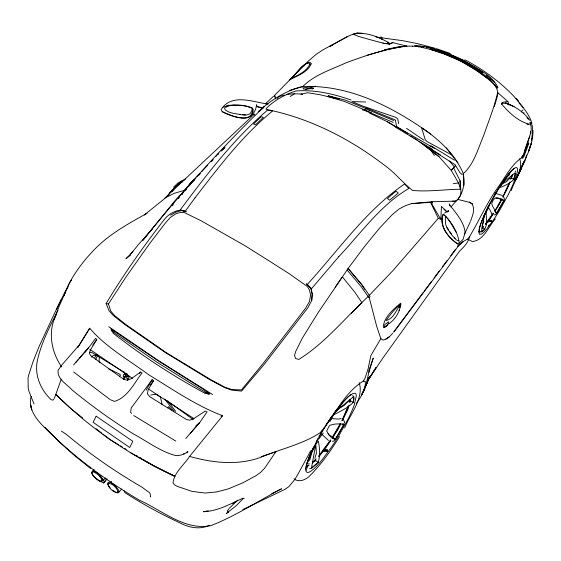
<?xml version="1.0" encoding="UTF-8"?>
<svg xmlns="http://www.w3.org/2000/svg" width="561" height="561" viewBox="0 0 561 561"><rect width="100%" height="100%" fill="white"/><g stroke="black" fill="none" stroke-linecap="round" stroke-linejoin="round"><path stroke-width="0.84" d="M483.645 217.03L483.631 221.315L482.088 225.69M532.95 130.404C533.378 142.662 527.649 153.98 522.698 164.864L524.198 161.428L518.048 175.165L519.984 170.93L518.048 175.165L518.981 172.122M531.47 138.784L531.449 140.495L532.34 133.82M501.674 104.346L501.709 103.021L503.182 102.193L507.817 101.527M441.907 218.93L440.827 218.685L441.465 206.483L447.32 211.981L448.407 210.824L444.663 213.012M330.212 421.29L331.039 419.025M350.169 400.884L350.274 399.355M523.876 113.119L523.925 112.438M90.644 467.054L90.538 468.407L74.669 455.728L60.385 442.902L45.069 427.447M386.164 326.186L387.756 324.251M311.404 300.261L312.119 294.216L310.885 288.361L306.348 283.817L310.878 288.045L312.358 293.95L311.993 299.911L308.024 307.526L264.273 364.306L241.56 391.108L231.258 390.014L224.042 387.349L210.116 379.881L164.92 352.287L124.058 323.992L113.259 315.464L109.079 310.808L106.127 303.55C123.567 274.483 143.188 246.791 163.91 219.982C168.181 214.54 174.155 210.648 181.161 210.095L186.308 211.735L181.441 210.557L175.916 212.135L170.635 215.151M489.325 204.87C488.379 209.982 483.919 213.951 483.337 219.309L484.213 215.501M530.447 133.195L530.685 131.625M484.094 216.511L481.485 231.413C489.157 228.124 485.805 217.191 486.128 210.655M530.496 133.791L531.26 129.444L530.825 122.354L530.103 122.312M368.142 296.538C345.331 317.631 325.338 342.946 298.796 359.426L295.633 358.542L294.539 355.506L295.64 351.593L302.316 338.171L318.255 312.414L348.115 268.488L364.082 247.092L379.594 228.061L392.216 214.681L399.187 208.937L405.764 205.494L411.592 203.601L430.603 202.388L438.288 218.32L440.792 219.407L431.311 203.075L431.816 201.75L455.735 201.09L457.552 199.667C463.127 192.872 464.978 183.671 463.477 175.067L463.091 173.047C454.676 153.875 438.758 139.128 421.57 127.705L425.308 139.864L427.117 141.624L451.808 154.948L457.916 162.802M491.317 221.56L490.987 221.16L491.499 220.41L491.317 221.56L488.764 221.63L488.365 221.139M445.764 216.455L445.315 218.888L445.651 224.197M124.745 372.118L124.276 374.545L125.398 374.811L125.72 373.184M150.664 496.422L150.572 496.906L150.117 493.631L149.17 492.439L142.073 487.228C115.307 471.71 89.802 454.073 66.114 434.158L61.444 431.15M532.066 133.497L532.698 130.117L532.172 125.047M381.732 39.466L382.034 38.001L381.396 37.089L380.197 37.145L379.636 38.12M327.189 451.43L326.705 451.079L326.895 450.181L327.456 449.999L327.189 451.43L324.489 451.023L323.942 450.343L324.826 449.27L327.456 449.999M369.362 370.092L365.891 385.519M252.212 108.876L251.735 111.134L249.911 113.883L246.489 115.005L242.668 114.71M515.475 173.377L513.624 179.618M307.842 462.103L308.788 458.428L313.571 446.956M526.59 155.032L525.173 160.236L515.727 179.597L521.099 168.987L517.004 177.542M389.032 323.634C395.154 319.412 399.313 312.807 400.477 305.457L400.084 304.946C396.108 310.478 393.57 318.676 385.996 320.59C390.112 314.931 394.663 308.718 400.414 304.483L400.792 305.051L400.007 306.944M31.227 396.403C27.966 407.251 35.027 417.749 42.285 425.168C71.079 454.655 104.255 479.634 139.808 500.391C162.234 510.426 184.758 530.846 210.936 525.608C235.732 516.015 258.011 501.022 281.552 488.813L271.833 493.652M312.414 450.238L309.882 459.662L309.307 460.293C309.539 453.597 315.037 448.758 316.32 442.356M353.255 402.125L354.033 398.78L353.767 396.297L352.287 395.729M369.152 297.337L376.676 326.257L380.842 338.648L370.821 355.674L368.107 368.829L365.043 378.212L363.311 381.115C343.598 393.198 334.615 416.199 319.931 432.931C301.685 444.677 279.918 449.137 260.094 457.573C237.261 465.693 212.43 462.825 189.562 456.43C184.05 465.041 174.134 472.355 172.998 483.042L175.095 485.286L177.956 486.604L192.051 491.408L205.109 493.035L216.967 491.885L228.516 488.813L242.906 482.797L256.258 475.497L260.669 472.278L264.61 468.26L275.921 451.661M511.267 178.272L512.312 174.513M347.89 409.523L348.577 407.09M349.945 402.216L350.401 400.596M529.865 135.587L530.327 133.988M261.209 107.894L256.51 106.583L256.791 104.725L255.521 109.563L253.425 113.532M494.325 106.485L497.067 97.453L498.014 92.902L497.607 92.544C497.495 86.31 491.808 82.453 487.698 78.596C474.564 67.93 459.613 59.761 443.856 53.674C434.691 50.055 423.85 47.909 414.719 45.743C431.858 45.974 447.994 53.33 463.351 60.202C475.097 68.126 491.78 73.933 497.937 87.635L497.509 88.119L495.517 86.289L497.235 87.165M307.982 459.775L306.383 464.992L305.92 468.8L306.39 470.216M480.84 223.306L479.445 227.864L479.108 232.436M368.907 372.238L373.268 358.03L368.808 370.73M307.169 463.863L307.954 461.38M314.826 458.225L316.418 453.344L315.934 445.841M529.879 136.064L523.154 155.46L521.428 157.648L522.305 156.386M529.626 136.379L524.297 151.54M482.018 220.957L488.617 205.543M521.576 111.941L522.081 110.503L523.111 109.935M470.483 221.3C472.404 215.887 475.342 209.751 472.236 204.183L468.94 202.184L457.678 199.386L450.792 207.142M54.193 319.482L58.414 307.926L70.314 281.32C76.037 271.215 82.972 261.826 90.896 253.327C106.345 235.725 126.828 224.512 147.01 213.292M167.83 195.894C171.631 189.078 178.84 184.478 184.681 179.408M348.086 406.353L341.789 420.799M183.391 192.395L183.987 190.803L195.796 177.963M349.026 405.189L342.35 420.42M508.189 186.729L510.026 181.834M511.253 178.566L512.481 175.305M393.205 122.396L364.657 110.475L365.884 107.831L395.232 119.928M308.262 459.045L310.268 453.919M520.166 170.06L515.475 180.277M520.734 168.602L521.765 166.196M520.769 168.517L521.674 166.203M481.149 222.521L485.833 211.406M399.818 307.112L400.477 305.457M521.274 167.227L518.048 175.298L521.793 166.161M363.325 392.083L369.531 376.719L362.855 392.868L369.426 377.139L363.654 390.26L368.191 380.099L376.158 367.399L367.301 381.228L382.637 358.402L459.627 251.012C463.568 247.254 467.601 243.453 469.213 237.822M494.886 194.919L495.98 192.465M523.322 162.718L518.553 174.198M54.382 398.31L61.24 379.229M56.472 314.3C47.376 331.186 51.24 351.488 61.549 366.88M64.059 295.703L65.364 292.583M522.74 155.748L522.922 155.313M262.695 108.722L262.913 108.217L262.436 108.841M520.089 170.172L515.145 180.852L519.851 171.28L516.758 177.788M189.849 185.158L190.495 183.643L194.429 179.843M508.96 183.629L504.192 194.141M509.563 182.907L502.705 196.995M95.658 359.657L97.642 355.148L96.127 354.748L94.802 357.736M362.974 391.802L361.614 394.888L363.002 391.774M399.102 310.436L399.537 309.441M73.554 364.987L88.379 347.75M94.115 469.234L91.695 472.39L92.277 473.884M470.202 222.079L464.291 234.603M511.232 190.579C514.297 180.768 523.658 169.226 519.633 158.735M71.535 280.065L69.515 282.835L56.451 309.251L39.333 345.976L33.036 361.656L28.667 375.204L28.05 378.044L28.204 388.03L29.025 391.466L34.032 403.997M310.556 453.19L311.993 450.153M67.229 288.649L67.979 287.078M188.833 186.294L190.186 183.461L194.211 179.779M187.963 186.806L188.966 184.73L193.924 179.941M56.451 309.251L61.177 299.707M486.212 210.634L489.262 204.485M340.639 424.053L337.589 430.175L332.294 438.092M342.547 420.231L347.511 410.287M58.106 310.051C50.167 325.857 41.816 341.733 37.713 359.068C33.912 374.005 40.154 389.264 51.03 399.614L52.958 400.175L53.905 398.934M515.44 180.221L518.897 173.314M498.736 205.347L501.913 199.155M503.112 196.834L507.88 187.549M399.621 307.33L400.968 304.006L400.617 303.206C393.45 309.23 384.271 316.755 383.289 326.691L383.745 327.624L384.495 327.596L386.403 325.801M344.664 427.987C350.022 414.235 364.271 397.98 359.166 382.595M341.922 428.008L344.608 422.188L343.101 418.836M104.388 481.934C102.572 477.551 98.084 474.466 94.066 472.11A7.034 2.398 42.3 0 0 92.614 475.209L97.039 479.767L103.813 483.021L107.109 478.68M481.001 72.804L481.45 71.962L481.703 73.456M316.152 441.886L318.157 438.176M369.145 110.713L368.668 111.597L344.279 101.394L327.701 96.436L328.381 95.861L345.45 100.146L366.242 108.659M489.648 203.783L493.126 197.437M318.185 462.257C320.436 455.553 319.7 447.966 318.325 441.086L315.899 443.954L311.509 467.755L315.584 464.852L318.185 462.257L314.945 460.251M310.738 450.714L297.737 474.613L294.364 480.076L288.845 486.66L284.883 489.374L242.85 509.584M340.836 423.401L332.589 437.475M340.345 423.646L332.533 436.998M501.401 199.961L494.739 210.95M498.021 205.536L501.218 199.849M146.155 390.204L152.136 379.671L153.553 380.61L148.153 389.853L147.41 393.766L149.766 396.718L186.217 419.355L189.66 420.217L193.741 418.618L205.137 411.115L207.023 411.907L200.032 422.153L185.754 438.52M493.526 196.743L501.19 184.078L508.119 174.499M318.964 436.731L322.617 430.399M343.963 424.544L335.247 439.445L331.986 438.106L328.648 434.719L326.705 430.96L328.872 426.598L330.141 425.189L334.882 424.074L340.282 423.821L343.963 424.544L342.533 423.941M496.857 213.215L503.953 200.396L501.857 199.043L498.175 198.089L494.774 198.243L493.133 200.291L491.927 203.033C490.3 204.527 501.099 219.021 495.09 211.77M168.938 194.225L170.474 191.574M338.024 434.684L341.488 428.751M463.267 241.637L457.629 246.468L458.484 245.017M79.29 358.444L88.47 347.974L95.622 338.36L96.787 339.566L90.433 349.903L89.297 353.325L90.889 355.772L123.203 378.991L127.067 380.197L131.365 378.675L140.601 372.041L142.01 372.974C134.163 383.17 127.628 397.49 114.451 401.403L110.938 399.951M89.69 328.227L77.993 347.119L89.69 328.227C106.043 347.294 128.455 359.741 148.413 374.58C172.578 389.243 196.041 405.694 222.64 415.729L189.562 456.43M458.014 199.078L460.413 195.684L460.967 191.392L460.034 180.649L453.519 167.774L455.574 165.46L459.824 172.557L462.306 174.723M339.601 436.549C331.13 450.217 321.895 463.568 310.549 475.041C306.636 479.494 299.202 483.063 293.957 478.821M318.711 439.102L323.276 433.029M337.126 436.149L333.893 441.121L332.407 441.276M119.675 376.333L120.503 375.043L119.451 374.047L108.89 368.956M323.431 428.997L324.307 427.622M325.625 425.554L328.704 420.743M103.813 483.021L106.12 479.452M108.441 303.978L125.923 277.078L149.338 243.993L165.46 222.899L170.411 217.388L176.112 213.622L180.845 212.331L184.099 212.444L201.048 220.746L244.68 245.529L265.816 258.81L289.217 273.691L307.316 286.51L309.293 289.623L310.619 294.735L309.455 301.566L305.626 308.136L262.85 363.844L241.433 389.909L231.931 389.6L225.017 387.251L211.034 379.832L166.21 352.61L125.622 324.384L114.76 315.731L110.783 311.103L108.441 303.978L106.127 303.55M468.084 239.014C478.231 222.675 485.98 204.463 497.13 188.545C504.711 178.209 511.099 164.92 521.639 157.753M493.336 213.082L485.595 223.706M493.266 213.622L488.813 220.136M501.646 183.791L507.964 174.99L510.117 172.774M488.764 221.63L489.003 220.228L491.499 220.41M330.632 439.873L318.788 455.869M489.178 219.905L493.519 213.376M494.963 211.202L498.336 206.118M329.742 419.719L341.2 404.327A46.086 8.12 -58.4 0 1 349.875 395.428L352.995 393.464L355.092 393.261A44.389 7.819 -58.4 0 1 356.291 396.122L354.187 405.126A46.072 8.113 -58.4 0 1 348.325 418.569L339.721 434.228A44.347 7.798 -58.4 0 1 332.231 446.016L322.231 459.732A46.079 8.113 -58.4 0 1 313.508 469.178L310.121 471.71L307.624 472.6L306.166 471.703L305.85 470.574A47.973 8.443 -58.4 0 1 306.565 464.781L307.386 462.054A46.093 8.12 -58.4 0 1 313.283 448.071C321.313 432.342 330.499 416.998 342.035 403.59M324.588 449.613L318.669 456.745M325.555 448.169L330.85 440.252L319.272 456.009M324.489 451.023L325.008 450.245M495.272 218.909C488.491 226.602 483.919 240.339 472.404 241.574L467.937 239.316M222.422 107.565L221.111 109.5L222.142 111.723C229.512 115.664 253.299 125.054 253.172 109.458L252.534 108.105C243.341 104.514 231.595 103.35 222.422 107.565C233.713 93.666 253.635 102.242 268.207 104.094M172.655 190.796C174.997 186.848 178.468 183.58 182.641 181.645M150.18 385.547L153.553 380.61M335.19 287.218L341.824 277.576L342.967 277.569L355.015 292.442L361.936 302.716L351.333 313.382M139.633 373.444L140.601 372.041M228.748 509.016L227.436 510.91L227.591 511.695L228.755 512.109L226.364 513.448L235.837 506.057L243.032 498.806M351.116 100.068C333.43 93.806 314.798 89.543 295.935 90.98C284.918 94.578 274.252 100.195 266.173 108.603L266.138 109.367C309.279 117.978 349.531 138.483 384.341 165.151C394.762 172.472 402.623 182.697 412.587 190.438C428.436 191.904 444.578 189.45 460.504 189.211L458.491 182.928L451.24 170.369L455.574 165.46M329.686 419.355L332.133 415.89M323.571 451.598L324.258 450.63M488.61 221.244L487.895 222.254L487.2 221.315L490.721 220.901L488.386 219.681M356.214 403.64C360.779 397.188 365.772 389.713 365.351 381.543L363.311 381.115M92.754 345.134L96.787 339.566M334.09 413.113L337.638 408.359M393.626 332.063L423.008 292.772M424.053 291.369L431.395 281.552M434.018 278.039L439.27 271.026M442.412 266.812L447.138 260.5M450.806 255.592L455.525 249.273M393.99 331.916L457.86 246.672M152.136 379.671L131.239 407.959L130.608 412.335L131.653 413.415M488.182 226.272L489.171 224.968M167.69 407.833L168.679 406.578L171.491 409.909M142.739 240.683L147.059 235.29M148.139 233.944L175.46 200.123L186.42 188.58M130.573 254.238L138.49 244.47L152.592 228.6M485.44 224.435L487.895 221.434M143.167 239.743C180.915 193.187 220.915 148.216 264.133 106.695L258.39 111.73C270.283 100.433 284.834 91.296 300.724 87.053L303.017 86.576C349.791 84.438 393.703 107.516 430.736 134.051M172.22 205.859L173.328 204.548M178.314 198.629L179.422 197.311M392.686 333.178L390.154 336.018M438.288 218.32L393.366 270.136L368.738 295.942M91.66 357.231L93.028 355.632L96.885 354.966L99.367 357.399L99.08 360.604L99.914 362.658M84.956 352.301L86.085 350.99M339.16 406.325L348.051 396.837M190.319 433.323L199.73 422.44L195.866 425.834M182.753 193.426L181.645 194.702L182.809 193.37M314.812 461.177L315.913 459.908M185.102 190.754L186.82 188.784M75.854 362.371L78.147 359.755M453.519 167.774L451.24 170.369L439.011 156.68L418.913 141.386M164.541 198.314L254.484 114.023M447.559 211.778L448.407 210.824M318.304 461.962L311.706 468.26L309.637 468.68M132.901 251.672L125.93 258.733L130.503 255.234M78.337 346.046L61.486 365.414L58.127 370.288C56.942 379.299 67.187 384.32 72.243 390.077C91.716 406.059 112.193 420.792 133.623 434.046C147.48 441.528 160.467 451.64 175.916 455.623C180.404 455.939 184.232 453.926 188.019 451.773L186.497 452.285M508.61 173.833L511.681 170.46M198.489 175.586L200.249 173.686M211.995 161L213.173 159.738M463.12 173.868C474.269 163.854 477.902 148.833 483.659 135.573C488.547 121.323 494.367 107.298 497.607 92.544L507.986 101.618L508.988 104.872M196.974 176.701L199.919 173.538M201.687 171.645L207.577 165.334M211.111 161.54L212.878 159.647M215.824 156.491L218.804 153.37L217.591 154.598M481.955 228.285L483.112 227.044M486.001 223.944L487.733 222.086M118.252 492.761L121.737 489.031M348.079 401.283L344.117 405.498L339.763 407.896M110.187 487.902L108.61 485.861A7.651 2.63 41.9 0 1 110.356 482.551L111.527 481.324M530.755 125.103L530.825 122.354L529.815 124.311C518.806 121.891 509.241 113.027 502.046 104.465L502.004 103.196L505.58 103.322M509.921 178.16L506.548 181.659L501.646 184.029M484.683 229.253L482.67 231.23L480.903 232.093M482.432 227.619L483.435 226.581M103.589 479.865L105.426 478M352.596 397.461L336.614 410.666M221.237 150.909L224.891 147.22M229.183 508.385L237.647 500.223M459.221 243.194C458.141 232.156 451.191 221.581 443.379 214.127L442.65 214.772C438.975 226.7 448.884 238.264 458.028 244.294L463.106 239.316L465.125 232.401C464.038 222.675 457.383 214.814 451.584 207.395M221.293 150.916L224.379 147.852M274.792 95.118L308.823 60.644L316.166 54.354L323.297 49.627L347.806 36.374L352.378 34.473M222.444 149.787L224.877 147.382M173.566 187.206L177.62 183.23L182.886 180.221M277.099 98.512L279.217 96.513L284.469 95.026M499.549 186.827C503.953 183.671 504.76 177.479 509.444 174.541L504.087 180.158M265.304 103.925L273.579 96.197M312.75 461.998L316.067 458.912M467.846 238.895L462.713 241.805L457.629 246.468M312.393 463.127L315.275 460.469M302.316 86.962C314.125 74.922 330.688 69.837 345.646 62.979C365.492 55.546 385.786 48.695 406.914 46.163L398.38 46.843L384.341 49.747M204.975 392.805L206.483 393.556L209.765 393.899L202.717 388.864L158.195 360.835L111.008 328.97L112.978 332.357M232.808 503.827L235.332 501.646M336.614 410.301L341.032 406.459L341.088 405.905C336.824 409.642 333.444 414.481 331.046 419.586L328.627 421.451M512.291 169.983L514.107 168.545M502.361 183.3L515.279 172.662A16.535 1.29 -69.5 0 1 513.778 179.541M349.356 395.87L351.312 394.411M166.982 196.967L174.169 193.328L184.695 190.263M167.578 196.252L144.303 214.982L146.449 213.699M481.934 227.079L483.189 226.188M388.787 43.134L387.672 42.58L390.035 43.856L386.284 43.744L378.472 41.977L359.335 36.661L353.135 34.277L356.214 33.499M385.54 339.321L389.6 336.607L385.54 339.321L382.918 340.092L380.842 338.648M290.191 96.485L294.567 93.771L302.253 94.045M392.847 42.615L389.692 43.933L382.932 43.288M332.736 44.81L329.917 46.402L347.806 36.374M185.677 178.833L180.768 182.023L170.439 191.869L172.437 191.371M430.603 202.388L431.816 201.75L432.391 203.208L431.311 203.075M434.319 148.321L396.732 126.779L395.638 127.312L432.363 149.359M228.909 105.033L225.831 106.478L224.617 108.182L225.291 109.879C229.498 113.35 235.248 113.525 240.367 114.535M226.258 107.13L229.169 105.77L234.182 105.173M221.048 416.409L222.64 415.729M209.414 525.292C199.975 529.893 189.113 527.677 180.165 523.006C161.105 514.093 142.55 504.108 124.914 492.621L123.988 490.658M128.21 376.031L127.081 376.431L126.793 374.012M353.668 34.081C365.73 31.353 378.444 36.977 388.962 42.748M261.131 456.696L276.559 451.521M389.769 43.681L392.938 42.657L406.914 46.163L402.651 46.444L387.497 49.487L367.252 55.244M305.24 89.599L315.612 86.24L303.045 87.874L303.501 89.094L313.655 88.554L312.042 88.961M289.315 90.482L301.376 86.878M469.262 237.149L469.802 237.03M341.102 418.527L338.564 419.074L331.004 418.576M208.264 510.776L203.475 511.73C217.633 511.197 230.101 504.066 242.675 498.287L244.252 498.406M309.469 463.856L308.206 464.073L307.176 462.972M307.035 465.812L309.013 465.504M453.295 183.706L458.491 182.928M150.811 394.986L156.161 394.25L160.446 397.097L162.171 404.776M440.49 52.222L442.194 52.033M411.592 203.601L431.816 201.75M388.738 43.968L390.035 43.856L389.65 43.632M306.804 465.946L308.466 465.805M494.164 214.87L495.622 214.758L503.455 201.609L504.507 199.022L503.631 196.953M286.615 94.374L294.567 93.771M353.135 34.277L353.739 34.242M452.271 201.273L455.735 201.09M322.554 450.735L326.551 450.546M229.302 105.482C236.833 105.44 245.115 104.683 252.001 108.21L252.611 109.507C252.492 124.682 230.003 115.468 222.633 111.709M418.296 46.808L419.256 46.78M440.827 218.685L441.696 218.657M489.592 221.188L490.987 221.16M407.412 46.163L412.756 46.114M352.869 34.277L353.451 34.277M274.483 95.405L274.834 95.412M274.35 95.763L274.778 95.812L275.739 99.016M365.632 101.99L351.978 101.59L362.539 106.001L395.715 117.347L397.707 118.834L398.71 123.736M89.36 352.301L91.731 352.413L123.708 371.929M92.27 471.114C97.067 471.345 101.225 475.693 102.74 480.062L102.137 481.289L100.216 481.17M444.403 209.379L443.982 209.351L446.563 211.672M99.5 481.093L101.225 481.191L101.8 480.104L100.994 478.035L99.08 475.602M412.651 46.254L420.259 46.29M239.947 114.633L245.466 115.033M421.521 47.215L423.141 47.419M381.305 37.783L402.475 40.637L416.753 43.463L435.217 48.302M183.496 453.919L184.148 454.003M209.526 393.38L206.876 392.995L201.287 389.783L157.101 362.301L116.653 334.405L112.102 330.99L111.008 328.97M375.891 36.97L379.755 37.559M502.375 195.466L494.879 193.173M302.561 94.536L300.906 94.248L307.505 92.74L320.205 94.774L337.105 98.785M431.416 202.465L432.152 202.598M422.58 46.493L424.067 46.78M426.297 47.208C446.549 51.829 466.065 60.343 482.832 72.657M495.98 197.823L499.066 198.447L500.384 199.485L504.094 200.817M324.63 450.525L326.705 451.079M328.381 95.861L339.251 99.059M256.37 106.148L262.26 107.908M362.406 109.837L364.061 110.363M369.012 111.941L371.494 112.726M457.278 240.353L458.772 240.83M432.279 49.438L444.971 53.526M444.003 53.435L446.36 54.193M457.755 243.832C448.975 237.983 439.34 226.826 442.924 215.312L443.604 214.674C449.438 218.902 452.369 226.202 456.1 232.205M514.093 106.709L505.496 102.901C515.103 106.281 523.897 112.151 529.935 120.44M526.954 124.128L528.672 124.696M430.098 49.291L442.938 53.597M436.381 48.66L450.399 53.47M521.428 157.648L521.786 157.781M252.506 114.093L254.722 114.914M332.946 414.965L333.248 415.091C340.001 411.255 347.827 408.24 353.164 402.377L349.875 400.463M365.527 108.757L393.78 120.517M443.744 53.863L460.833 61.037L476.492 70.504L487.698 78.596M507.964 104.388L508.652 104.704M445.771 53.863C464.171 61.429 483.21 70.798 496.064 86.457L494.62 84.297M204.926 393.275C172.844 375.863 141.863 355.702 113.133 333.178M447.916 54.873L450.238 55.89M451.794 56.563L454.122 57.58M455.672 58.26L458 59.277M505.496 102.901L512.13 105.791M205.845 393.009L208.937 394.39M446.465 54.221L450.301 55.946M451.836 56.633L454.137 57.664M464.831 59.817L465.988 60.35C485.707 70.938 503.96 84.669 518.673 101.597L515.903 98.441C521.66 105.503 527.929 112.649 531.267 121.218M369.552 113.098L387.356 121.751L396.318 127.045M130.909 452.895L154.1 465.995L174.836 476.324C130.965 455.96 90.286 428.667 55.925 394.544L71.044 408.766L82.565 417.938M174.836 476.324L154.1 465.995L146.568 461.507M462.846 60.076L463.744 61.429M461.065 60.378L461.465 60.581M530.236 122.487L530.496 123.701L530.222 122.424L530.58 122.607M99.535 480.812L94.676 477.306L92.572 474.627M387.672 42.58L390.035 43.856M511.155 177.949L513.834 179.429C509.809 183.671 504.044 186.063 498.631 188.075L498.582 187.69M110.356 482.551L113.154 484.101L115.966 486.555L118.083 489.304A7.644 2.623 42 0 1 116.274 492.558L112.41 490.069M470.819 66.163L477.572 70.013L481.633 73.154M482.236 227.535L484.886 229.077M463.372 61.731L464.817 62.573M466.261 63.414L467.699 64.256M469.143 65.097L470.588 65.939M472.025 66.787L477.074 69.732M423.225 144.233L440.336 154.857M387.356 121.751L395.996 126.912M118.715 444.908L109.683 439.522L102.901 434.13M120.222 445.806L122.48 447.152M124.738 448.498L126.246 449.396M136.028 455.223L137.536 456.121M139.794 457.467L141.302 458.365M142.803 459.263L145.068 460.609M133.735 415.575L175.796 441.065M469.417 201.988L472.713 203.994M454.389 160.137L430.911 145.79L429.046 148.202L455.42 164.92M396.732 126.779L407.447 133.329M125.945 373.289L127.431 374.201M212.612 394.565L158.202 360.421L108.778 326.705M148.553 389.096L193.924 418.604M410.94 135.965L412.384 136.905M413.829 137.852L417.433 140.201M89.725 349.279L132.41 378.317M406.473 128.315L423.962 140.229M321.783 434.242L328.501 440.504M168.573 401.76L193.187 419.551M477.797 70.153L479.15 71.156M486.212 75.167L494.514 82.439M73.617 371.971L110.229 399.663M486.373 76.808L487.726 77.853M425.469 146.014L439.011 156.68M96.127 428.73L101.548 433.05M489.255 78.722L490.531 79.851M456.472 240.038L451.878 235.122L446.689 227.5M335.247 439.445L331.881 436.381L329.798 435.588L328.157 433.723M111.33 330.527L113.147 332.182M324.258 448.386L325.976 450.006M526.933 117.607L528.434 119.283M518.946 102.944L523.006 107.509M348.115 268.488L361.859 284.869L364.608 289.301M449.592 161.042L454.466 167.031M454.361 237.591L455.013 238.39M480.027 231.265L480.504 231.868M446.332 147.88L451.808 154.948M164.759 398.997L173.966 411.15M167.571 400.638L175.719 411.43M449.859 231.784L451.346 233.783M431.872 151.786L434.438 155.495M450.904 206.371L449.221 203.931L449.754 205.859M447.159 227.577L448.512 229.68M488.294 207.233L490.847 211.588L491.752 214.351M515.222 170.951L515.629 171.666M445.799 224.842L446.71 226.882M531.548 121.954L531.863 123.497M395.442 120.342L396.711 127.34M127.684 380.07L127.761 378.023L127.81 380.169M274.708 95.77L274.855 97.011M460.034 180.649L460.504 189.211M463.435 174.485L463.996 185.467M307.119 465.321L307.19 468.197M322.224 430.406L322.224 431.437M511.513 175.761A31.914 5.014 -60.8 0 1 510.545 179.275M352.61 397.419A20 2.763 -67.9 0 1 353.121 402.454M349.3 399.481A38.632 6.914 -58.3 0 1 349.131 402.335M478.905 231.314L479.332 234.281L481.562 234.035A38.057 5.876 -60.8 0 0 486.934 228.832L494.059 219.099A36.633 5.652 -60.8 0 0 499.942 209.772L507.403 196.301A38.05 5.883 -60.8 0 0 513.392 183.531L516.898 173.573A36.675 5.666 -60.8 0 0 517.501 168.973L516.87 167.613L515.391 167.704A38.064 5.883 -60.8 0 0 510.18 172.346L498.645 188.629L488.61 206.448A38.064 5.883 -60.8 0 0 482.46 219.779L481.338 222.647A39.635 6.122 -60.8 0 0 479.206 229.589L478.905 231.314M528.743 143.518L524.002 156.372L522.572 158.356L521.87 157.823L523.511 155.439L528.371 142.711L528.743 143.518M125.923 374.958L125.58 376.978L123.189 376.466L123.651 374.46L125.923 374.958M124.97 376.81L124.507 379.25L123.357 379.019L123.855 376.543L124.97 376.81M388.261 323.304L387.91 324.896L384.236 327.498L384.937 324.391L388.605 321.811L388.261 323.304M531.597 142.242L528.448 151.736L531.597 142.242M311.208 63.842C307.435 72.664 297.246 75.707 289.462 79.928C296.594 74.802 300.373 65.16 308.978 62.257L310.45 62.636L311.208 63.842M309.868 64.234C306.222 71.906 297.632 75.342 290.444 78.905C296.566 74.017 300.444 65.903 307.891 63.007L309.413 63.323L309.868 64.234M96.134 416.178L93.084 422.3L129.703 447.51L132.831 441.339L96.134 416.178M117.957 491.597L117.382 492.691C113.02 492.27 109.262 488.421 107.88 484.395L108.476 483.309C112.824 483.673 116.618 487.579 117.957 491.597M348.255 268.656L347.315 270.262L360.947 286.433L369.012 297.772L370.134 296.489L362.196 285.072L348.255 268.656M194.976 197.9L185.319 211.139L180.13 210.08C206.539 174.674 233.713 138.967 267.464 110.18L272.576 110.994C242.429 135.629 218.622 167.227 194.976 197.9M338.746 256.7L311.292 288.929L307.309 284.392C338.669 250.136 365.807 210.438 404.586 183.987L408.878 188.468C380.407 205.053 361.025 233.152 338.746 256.7M257.843 119.788L253.593 124.037L255.634 124.724L263.368 117.34L261.223 116.751L257.843 119.788M392.37 194.071L387.49 198.587L389.593 200.242L398.254 193.047L396.136 191.231L392.37 194.071M128.764 375.961L126.463 376.494L126.772 378.472L129.114 377.939L128.764 375.961M357.175 33.134L356.537 33.155L362.027 33.33L357.175 33.134M31.725 409.832L30.525 404.418L31.725 409.832"/></g></svg>
